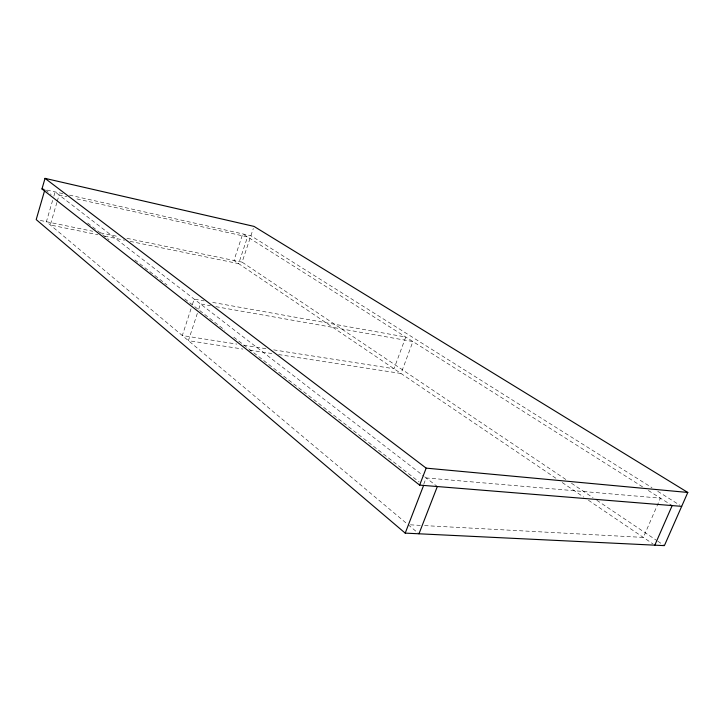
<?xml version="1.0" encoding="UTF-8"?>
<svg xmlns="http://www.w3.org/2000/svg" width="724" height="724" viewBox="0 0 724 724"><rect width="100%" height="100%" fill="white"/><g stroke="black" fill="none" stroke-linecap="round" stroke-linejoin="round"><path stroke-width="0.54" stroke-dasharray="3.62 2.71" d="M52.617 200.412L46.399 221.698L406.843 523.633M53.866 196.159L55.105 191.905L423.902 476.193M56.897 202.476L50.3 224.974L97.948 234.757M57.214 201.408L59.096 194.973L66.816 196.693M191.036 308.75L182.303 335.538L236.902 344.108M192.43 304.46L194.177 299.103L204.15 300.894M197.335 313.365L188.403 340.651L242.947 349.077M198.711 309.175L200.43 303.926L210.44 305.7M565.851 479.487L242.097 262.142L253.319 228.467M423.766 484.175L426.164 477.94L660.424 498.157L643.346 537.407L423.893 525.57M410.39 524.837L422.771 525.506M249.626 350.108L271.889 353.538M278.568 354.57L401.015 373.475L412.906 341.547L214.892 306.487M243.59 345.158L266.984 348.823M273.672 349.873L394.01 368.742L405.766 337.031L210.793 302.08M40.282 220.44L92.735 231.273M100.455 232.875L118.103 236.522M126.935 238.341L242.097 262.142M104.591 236.124L124.537 240.214M130.076 241.354L238.658 263.645L247.536 236.92L75.631 198.657M62.852 193.634L44.897 189.616L51.142 194.494M69.459 195.109L250.902 235.716L652.007 487.714M657.745 491.315L679.764 505.153M642.586 486.863L242.748 233.888L233.942 260.459L556.611 478.736M648.315 490.492L672.171 505.578M571.48 483.261L593.065 497.759M596.82 500.275L656.876 540.593M657.817 541.226L663.446 545M562.222 482.537L583.734 497.089M588.413 500.248L653.048 543.977M424.798 476.881L437.323 486.537M87.667 223.028L109.062 239.734M134.899 259.916L166.972 284.975M184.801 298.894L224.893 330.216M233.807 337.176L419.151 481.949M408.137 524.719L418.97 533.796"/><path stroke-width="1.09" d="M681.682 506.357L419.639 485.107L41.965 188.964L45.033 178.366L254.006 226.395L687.8 492.456L664.388 545.634L405.214 533.126L36.2 219.589L44.589 190.684M419.639 485.107L426.164 468.138L45.033 178.366M405.214 533.126L423.603 485.424M418.97 533.796L437.323 486.537M654.813 545.172L672.171 505.578M426.164 468.138L687.8 492.456M41.965 188.964L44.164 189.453"/></g></svg>
